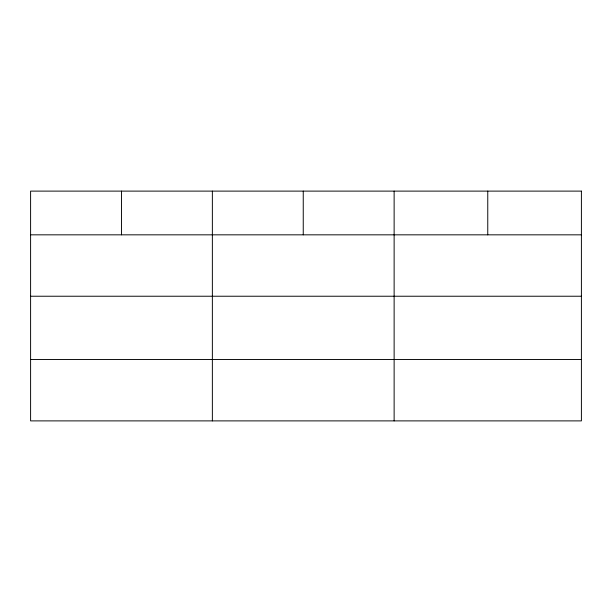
<?xml version="1.0" encoding="UTF-8"?>
<svg xmlns="http://www.w3.org/2000/svg" width="612" height="612" viewBox="0 0 612 612"><rect width="100%" height="100%" fill="white"/><g stroke="black" fill="none" stroke-linecap="round" stroke-linejoin="round"><path stroke-width="0.92" d="M30.6 234.832L581.4 234.832M30.6 296.231L581.4 296.231M30.6 359.489L581.4 359.489M487.764 191.112L487.764 234.832M394.128 191.112L394.128 420.888M303.246 191.112L303.246 234.832M212.364 191.112L212.364 420.888M121.482 191.112L121.482 234.832M581.4 191.112L30.6 191.112L30.6 420.888L581.4 420.888L581.4 191.112"/></g></svg>
